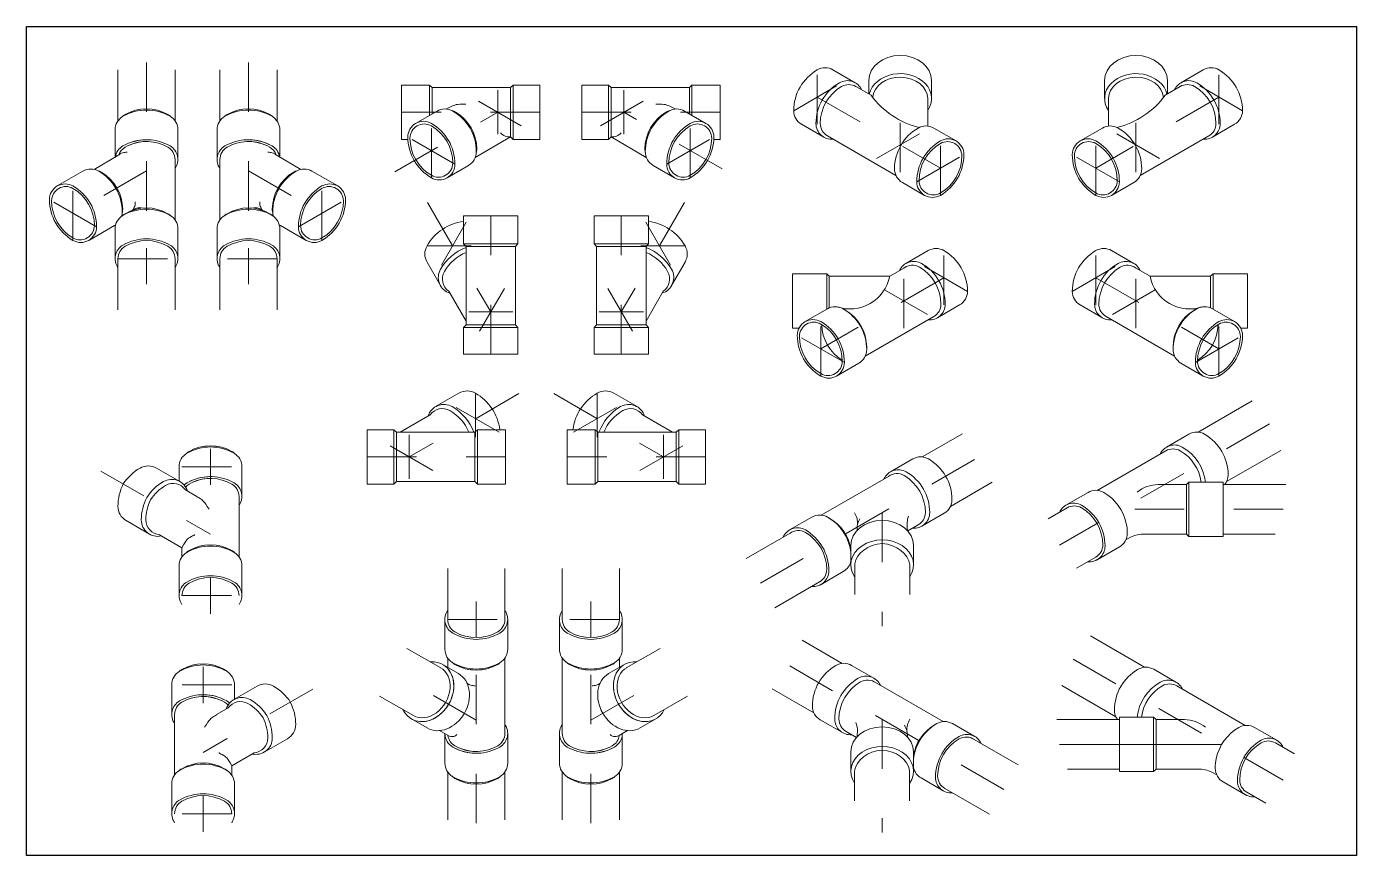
# Model space of a CAD drawing. Header units: millimetres. Extents: x 1263 to 3002, y 1308 to 2683.
# Drawn here: x 1526.094 to 1528.783, y 1342.805 to 1344.481 of the extents above; entities that cross this region are included whole.
import ezdxf

# ---------------------------------------------------------------- set-up
doc = ezdxf.new("R2010")
doc.units = ezdxf.units.MM
doc.linetypes.add('ACAD_ISO04W100', pattern=[30, 24, -3, 0, -3])
doc.layers.add('EJE HID.', color=125, linetype='ACAD_ISO04W100', lineweight=13)
doc.layers.add('sanitaria', color=1, linetype='Continuous', lineweight=0)

msp = doc.modelspace()

# ---------------------------------------------------------------- linework, layer by layer
msp.add_lwpolyline([(1526.0937, 1344.48109), (1528.78286, 1344.48109), (1528.78286, 1342.80507), (1526.0937, 1342.80507)], close=True)
at = {"layer": 'EJE HID.', "linetype": 'ACAD_ISO04W100', "ltscale": 0.004}
for p, q in [((1526.3362, 1344.40876), (1526.3362, 1344.037)), ((1526.54234, 1344.40876), (1526.54234, 1344.037)), ((1527.69259, 1344.28352), (1527.69259, 1344.39352)), ((1528.5049, 1344.28352), (1528.5049, 1344.39352)), ((1527.04647, 1344.35239), (1527.04647, 1344.26326)), ((1527.30158, 1344.35239), (1527.30158, 1344.26326)), ((1527.64496, 1344.31102), (1527.74022, 1344.36602)), ((1528.55253, 1344.31102), (1528.45727, 1344.36602)), ((1527.0941, 1344.28033), (1526.99884, 1344.33533)), ((1527.25395, 1344.28033), (1527.34921, 1344.33533)), ((1527.69259, 1344.33852), (1527.94148, 1344.19482)), ((1528.5049, 1344.33852), (1528.25601, 1344.19482)), ((1526.83812, 1344.18753), (1527.04647, 1344.30783)), ((1527.13174, 1344.30783), (1526.85174, 1344.30783)), ((1527.21631, 1344.30783), (1527.49631, 1344.30783)), ((1527.50003, 1344.19325), (1527.30158, 1344.30783)), ((1527.86034, 1344.18667), (1527.86034, 1344.29667)), ((1528.33715, 1344.18667), (1528.33715, 1344.29667)), ((1526.91223, 1344.17533), (1526.91223, 1344.28533)), ((1527.43582, 1344.17533), (1527.43582, 1344.28533)), ((1527.81271, 1344.21417), (1527.90797, 1344.26917)), ((1528.38478, 1344.21417), (1528.28952, 1344.26917)), ((1526.95987, 1344.20283), (1526.8646, 1344.25783)), ((1527.38818, 1344.20283), (1527.48345, 1344.25783)), ((1527.94148, 1344.13982), (1527.94148, 1344.24982)), ((1528.25601, 1344.13982), (1528.25601, 1344.24982)), ((1527.89385, 1344.16732), (1527.98912, 1344.22232)), ((1528.30364, 1344.16732), (1528.20837, 1344.22232)), ((1526.3362, 1344.18964), (1526.18752, 1344.10379)), ((1526.54234, 1344.18964), (1526.69102, 1344.10379)), ((1526.18752, 1344.04879), (1526.18752, 1344.15879)), ((1526.69102, 1344.04879), (1526.69102, 1344.15879)), ((1526.23515, 1344.07629), (1526.13989, 1344.13129)), ((1526.23515, 1344.07629), (1526.13989, 1344.13129)), ((1526.64339, 1344.07629), (1526.73865, 1344.13129)), ((1526.64339, 1344.07629), (1526.73865, 1344.13129)), ((1526.90443, 1344.12551), (1527.03234, 1343.90395)), ((1527.42424, 1344.12551), (1527.29633, 1343.90395)), ((1526.98255, 1344.08546), (1526.92755, 1343.99019)), ((1527.03234, 1343.81868), (1527.03234, 1344.09868)), ((1527.29633, 1343.81868), (1527.29633, 1344.09868)), ((1527.34612, 1344.08546), (1527.40112, 1343.99019)), ((1526.3362, 1343.96013), (1526.3362, 1344.03334)), ((1526.54234, 1343.96013), (1526.54234, 1344.03334)), ((1526.90346, 1344.03782), (1526.99259, 1344.03782)), ((1527.4252, 1344.03782), (1527.33608, 1344.03782)), ((1527.94875, 1343.91814), (1527.94875, 1344.02814)), ((1528.25601, 1343.91814), (1528.25601, 1344.02814)), ((1526.27847, 1344.01174), (1526.39394, 1344.01174)), ((1526.60008, 1344.01174), (1526.48461, 1344.01174)), ((1527.99638, 1343.94564), (1527.90112, 1344.00064)), ((1528.20837, 1343.94564), (1528.30364, 1344.00064)), ((1527.94875, 1343.97314), (1527.69985, 1343.82944)), ((1527.8676, 1343.87129), (1527.8676, 1343.98129)), ((1528.25601, 1343.97314), (1528.5049, 1343.82944)), ((1528.33715, 1343.87129), (1528.33715, 1343.98129)), ((1527.05984, 1343.95159), (1527.00484, 1343.85632)), ((1527.26883, 1343.95159), (1527.32383, 1343.85632)), ((1527.91524, 1343.89879), (1527.81997, 1343.95379)), ((1528.28952, 1343.89879), (1528.38478, 1343.95379)), ((1526.98778, 1343.90395), (1527.07691, 1343.90395)), ((1527.34089, 1343.90395), (1527.25176, 1343.90395)), ((1527.69985, 1343.77444), (1527.69985, 1343.88444)), ((1528.5049, 1343.77444), (1528.5049, 1343.88444)), ((1527.74749, 1343.80194), (1527.65222, 1343.85694)), ((1528.45727, 1343.80194), (1528.55253, 1343.85694)), ((1527.08913, 1343.73885), (1526.86757, 1343.61094)), ((1527.00144, 1343.73982), (1527.00144, 1343.65069)), ((1527.15993, 1343.73885), (1527.38149, 1343.61094)), ((1527.24762, 1343.73982), (1527.24762, 1343.65069)), ((1527.04907, 1343.66073), (1526.95381, 1343.71573)), ((1527.19998, 1343.66073), (1527.29525, 1343.71573)), ((1528.60699, 1343.67751), (1528.18232, 1343.43232)), ((1526.86757, 1343.6555), (1526.86757, 1343.56637)), ((1527.38149, 1343.6555), (1527.38149, 1343.56637)), ((1526.4656, 1343.55423), (1526.4656, 1343.62743)), ((1526.4656, 1343.55423), (1526.4656, 1343.62743)), ((1526.9152, 1343.58344), (1526.81994, 1343.63844)), ((1527.33385, 1343.58344), (1527.42912, 1343.63844)), ((1526.40786, 1343.59083), (1526.52333, 1343.59083)), ((1526.7823, 1343.61094), (1527.0623, 1343.61094)), ((1527.46676, 1343.61094), (1527.18676, 1343.61094)), ((1527.57767, 1343.35569), (1528.01623, 1343.60889)), ((1526.24404, 1343.58232), (1526.4656, 1343.4544)), ((1527.8239, 1343.49784), (1527.8239, 1343.2686)), ((1528.63469, 1343.50492), (1528.30805, 1343.50492)), ((1526.4656, 1343.29383), (1526.4656, 1343.36703)), ((1526.4656, 1343.29383), (1526.4656, 1343.36703)), ((1526.40786, 1343.33043), (1526.52333, 1343.33043)), ((1527.00306, 1343.31875), (1527.00306, 1343.24554)), ((1527.23478, 1343.31875), (1527.23478, 1343.24554)), ((1526.94533, 1343.28215), (1527.0608, 1343.28215)), ((1527.29251, 1343.28215), (1527.17704, 1343.28215)), ((1527.00306, 1342.87012), (1527.00306, 1343.24188)), ((1527.23478, 1342.87012), (1527.23478, 1343.24188)), ((1526.45068, 1343.11325), (1526.45068, 1343.18646)), ((1526.45068, 1343.11325), (1526.45068, 1343.18646)), ((1528.07012, 1342.93817), (1527.63157, 1343.19137)), ((1528.21001, 1343.20222), (1528.63469, 1342.95703)), ((1527.00306, 1343.07863), (1526.86314, 1343.15941)), ((1527.23478, 1343.07863), (1527.3747, 1343.15941)), ((1526.50841, 1343.14985), (1526.39294, 1343.14985)), ((1526.67224, 1343.14135), (1526.45068, 1343.01343)), ((1527.8239, 1343.08033), (1527.8239, 1342.85108)), ((1526.45068, 1342.85285), (1526.45068, 1342.92606)), ((1526.45068, 1342.85285), (1526.45068, 1342.92606)), ((1526.50841, 1342.88945), (1526.39294, 1342.88945))]:
    msp.add_line(p, q, dxfattribs=at)
at = {"layer": 'sanitaria'}
for p, q in [((1526.27847, 1344.39376), (1526.27847, 1344.29039)), ((1526.39394, 1344.39376), (1526.39394, 1344.29039)), ((1526.48461, 1344.39376), (1526.48461, 1344.29039)), ((1526.60008, 1344.39376), (1526.60008, 1344.29039)), ((1527.72434, 1344.39352), (1527.76938, 1344.36752)), ((1527.79685, 1344.37226), (1527.79685, 1344.34499)), ((1527.92382, 1344.37226), (1527.92382, 1344.33561)), ((1528.27367, 1344.37226), (1528.27367, 1344.33561)), ((1528.40064, 1344.37226), (1528.40064, 1344.34499)), ((1528.47315, 1344.39352), (1528.42811, 1344.36752)), ((1526.85174, 1344.25283), (1526.85174, 1344.36283)), ((1526.90878, 1344.36283), (1526.85174, 1344.36283)), ((1526.90878, 1344.30166), (1526.90878, 1344.36283)), ((1526.91383, 1344.35783), (1526.90878, 1344.36283)), ((1527.07247, 1344.35783), (1526.91383, 1344.35783)), ((1526.91383, 1344.30458), (1526.91383, 1344.35783)), ((1527.07247, 1344.35783), (1527.07752, 1344.36283)), ((1527.07247, 1344.25783), (1527.07247, 1344.35783)), ((1527.07752, 1344.36283), (1527.13174, 1344.36283)), ((1527.07752, 1344.25283), (1527.07752, 1344.36283)), ((1527.13174, 1344.25283), (1527.13174, 1344.36283)), ((1527.21631, 1344.25283), (1527.21631, 1344.36283)), ((1527.27053, 1344.36283), (1527.21631, 1344.36283)), ((1527.27053, 1344.25283), (1527.27053, 1344.36283)), ((1527.27558, 1344.35783), (1527.27053, 1344.36283)), ((1527.27558, 1344.35783), (1527.43422, 1344.35783)), ((1527.27558, 1344.25783), (1527.27558, 1344.35783)), ((1527.43422, 1344.35783), (1527.43927, 1344.36283)), ((1527.43422, 1344.30458), (1527.43422, 1344.35783)), ((1527.43927, 1344.36283), (1527.49631, 1344.36283)), ((1527.43927, 1344.30166), (1527.43927, 1344.36283)), ((1527.49631, 1344.25283), (1527.49631, 1344.36283)), ((1527.77082, 1344.36002), (1527.80132, 1344.34241)), ((1528.42667, 1344.36002), (1528.39617, 1344.34241)), ((1527.91589, 1344.27988), (1527.91589, 1344.33561)), ((1528.2816, 1344.27988), (1528.2816, 1344.33561)), ((1526.92378, 1344.31033), (1526.88048, 1344.28533)), ((1527.42427, 1344.31033), (1527.46757, 1344.28533)), ((1526.2727, 1344.21704), (1526.2727, 1344.27214)), ((1526.39971, 1344.21214), (1526.39971, 1344.27214)), ((1526.47883, 1344.21214), (1526.47883, 1344.27214)), ((1526.60585, 1344.21704), (1526.60585, 1344.27214)), ((1527.66083, 1344.28352), (1527.70587, 1344.25752)), ((1527.97324, 1344.24982), (1527.92821, 1344.27582)), ((1528.22425, 1344.24982), (1528.26928, 1344.27582)), ((1528.53666, 1344.28352), (1528.49162, 1344.25752)), ((1526.86473, 1344.25283), (1526.85174, 1344.25283)), ((1527.07247, 1344.25783), (1527.00113, 1344.21664)), ((1527.07247, 1344.25783), (1527.07752, 1344.25283)), ((1527.07752, 1344.25283), (1527.13174, 1344.25283)), ((1527.27053, 1344.25283), (1527.21631, 1344.25283)), ((1527.27558, 1344.25783), (1527.27053, 1344.25283)), ((1527.27558, 1344.25783), (1527.34692, 1344.21664)), ((1527.48332, 1344.25283), (1527.49631, 1344.25283)), ((1527.71308, 1344.26002), (1527.85177, 1344.17995)), ((1528.4844, 1344.26002), (1528.34572, 1344.17995)), ((1526.27847, 1344.22037), (1526.23001, 1344.19239)), ((1526.39394, 1344.21214), (1526.39394, 1344.08999)), ((1526.48461, 1344.21214), (1526.48461, 1344.08999)), ((1526.60008, 1344.22037), (1526.64853, 1344.19239)), ((1526.15577, 1344.15879), (1526.20773, 1344.18879)), ((1526.72278, 1344.15879), (1526.67082, 1344.18879)), ((1526.94399, 1344.17533), (1526.98729, 1344.20033)), ((1527.40406, 1344.17533), (1527.36076, 1344.20033)), ((1527.90973, 1344.13982), (1527.8647, 1344.16582)), ((1528.28776, 1344.13982), (1528.33279, 1344.16582)), ((1526.21927, 1344.04879), (1526.27124, 1344.07879)), ((1526.65927, 1344.04879), (1526.60731, 1344.07879)), ((1526.97734, 1344.04165), (1526.97734, 1344.09868)), ((1527.08734, 1344.09868), (1526.97734, 1344.09868)), ((1527.08734, 1344.04165), (1527.08734, 1344.09868)), ((1527.24133, 1344.04165), (1527.24133, 1344.09868)), ((1527.24133, 1344.09868), (1527.35133, 1344.09868)), ((1527.35133, 1344.04165), (1527.35133, 1344.09868)), ((1526.2727, 1344.01174), (1526.2727, 1344.07174)), ((1526.39971, 1344.01174), (1526.39971, 1344.07174)), ((1526.47883, 1344.01174), (1526.47883, 1344.07174)), ((1526.60585, 1344.01174), (1526.60585, 1344.07174)), ((1527.08734, 1344.04165), (1526.97734, 1344.04165)), ((1526.98234, 1344.03659), (1526.97734, 1344.04165)), ((1527.08234, 1344.03659), (1526.98234, 1344.03659)), ((1526.98234, 1343.87796), (1526.98234, 1344.03659)), ((1527.08234, 1344.03659), (1527.08734, 1344.04165)), ((1527.08234, 1343.87796), (1527.08234, 1344.03659)), ((1527.24633, 1344.03659), (1527.24133, 1344.04165)), ((1527.24133, 1344.04165), (1527.35133, 1344.04165)), ((1527.24633, 1343.87796), (1527.24633, 1344.03659)), ((1527.24633, 1344.03659), (1527.34633, 1344.03659)), ((1527.34633, 1344.03659), (1527.35133, 1344.04165)), ((1527.34633, 1343.87796), (1527.34633, 1344.03659)), ((1527.87196, 1344.00214), (1527.917, 1344.02814)), ((1528.33279, 1344.00214), (1528.28776, 1344.02814)), ((1526.27847, 1344.01174), (1526.27847, 1343.90836)), ((1526.39394, 1344.01174), (1526.39394, 1343.90836)), ((1526.48461, 1344.01174), (1526.48461, 1343.90836)), ((1526.60008, 1344.01174), (1526.60008, 1343.90836)), ((1526.93076, 1343.9572), (1526.90346, 1344.00448)), ((1527.3979, 1343.9572), (1527.4252, 1344.00448)), ((1527.87352, 1343.99615), (1527.83913, 1343.97629)), ((1528.33124, 1343.99615), (1528.36563, 1343.97629)), ((1527.64244, 1343.87129), (1527.64244, 1343.98129)), ((1527.71172, 1343.98129), (1527.64244, 1343.98129)), ((1527.71172, 1343.90963), (1527.71172, 1343.98129)), ((1527.71677, 1343.97629), (1527.71172, 1343.98129)), ((1527.83913, 1343.97629), (1527.71677, 1343.97629)), ((1527.71677, 1343.91225), (1527.71677, 1343.97629)), ((1528.36563, 1343.97629), (1528.48798, 1343.97629)), ((1528.48798, 1343.97629), (1528.49304, 1343.98129)), ((1528.48798, 1343.91225), (1528.48798, 1343.97629)), ((1528.49304, 1343.98129), (1528.56232, 1343.98129)), ((1528.49304, 1343.90963), (1528.49304, 1343.98129)), ((1528.56232, 1343.87129), (1528.56232, 1343.98129)), ((1526.94748, 1343.94603), (1526.98234, 1343.88564)), ((1527.38119, 1343.94603), (1527.34633, 1343.88564)), ((1527.08234, 1343.87796), (1527.08234, 1343.91439)), ((1527.24633, 1343.87796), (1527.24633, 1343.91439)), ((1527.9805, 1343.91814), (1527.93547, 1343.89214)), ((1528.22425, 1343.91814), (1528.26928, 1343.89214)), ((1526.98234, 1343.87796), (1526.98234, 1343.89732)), ((1527.34633, 1343.87796), (1527.34633, 1343.89732)), ((1527.6681, 1343.88444), (1527.71313, 1343.91044)), ((1527.92825, 1343.89464), (1527.78957, 1343.81457)), ((1528.2765, 1343.89464), (1528.41519, 1343.81457)), ((1528.53666, 1343.88444), (1528.49162, 1343.91044)), ((1526.98234, 1343.87796), (1526.97734, 1343.8729)), ((1527.08734, 1343.8729), (1526.97734, 1343.8729)), ((1526.97734, 1343.8729), (1526.97734, 1343.81868)), ((1527.08234, 1343.87796), (1526.98234, 1343.87796)), ((1527.08234, 1343.87796), (1527.08734, 1343.8729)), ((1527.08734, 1343.8729), (1527.08734, 1343.81868)), ((1527.24633, 1343.87796), (1527.24133, 1343.8729)), ((1527.24133, 1343.8729), (1527.35133, 1343.8729)), ((1527.24133, 1343.8729), (1527.24133, 1343.81868)), ((1527.24633, 1343.87796), (1527.34633, 1343.87796)), ((1527.34633, 1343.87796), (1527.35133, 1343.8729)), ((1527.35133, 1343.8729), (1527.35133, 1343.81868)), ((1527.65565, 1343.87129), (1527.64244, 1343.87129)), ((1528.5491, 1343.87129), (1528.56232, 1343.87129)), ((1527.08734, 1343.81868), (1526.97734, 1343.81868)), ((1527.24133, 1343.81868), (1527.35133, 1343.81868)), ((1527.73161, 1343.77444), (1527.77664, 1343.80044)), ((1528.47315, 1343.77444), (1528.42811, 1343.80044)), ((1526.92082, 1343.71252), (1526.9681, 1343.73982)), ((1527.32824, 1343.71252), (1527.28096, 1343.73982)), ((1528.57216, 1343.72407), (1528.46275, 1343.6609)), ((1526.90964, 1343.6958), (1526.84926, 1343.66094)), ((1527.33941, 1343.6958), (1527.3998, 1343.66094)), ((1526.83652, 1343.66594), (1526.7823, 1343.66594)), ((1526.7823, 1343.55594), (1526.7823, 1343.66594)), ((1526.84158, 1343.66094), (1526.83652, 1343.66594)), ((1526.83652, 1343.55594), (1526.83652, 1343.66594)), ((1526.84158, 1343.66094), (1526.86093, 1343.66094)), ((1526.84158, 1343.56094), (1526.84158, 1343.66094)), ((1526.84158, 1343.66094), (1527.00021, 1343.66094)), ((1527.00021, 1343.66094), (1527.00526, 1343.66594)), ((1527.00021, 1343.56094), (1527.00021, 1343.66094)), ((1527.00526, 1343.66594), (1527.0623, 1343.66594)), ((1527.00526, 1343.55594), (1527.00526, 1343.66594)), ((1527.0623, 1343.55594), (1527.0623, 1343.66594)), ((1527.24379, 1343.66594), (1527.18676, 1343.66594)), ((1527.18676, 1343.55594), (1527.18676, 1343.66594)), ((1527.24379, 1343.55594), (1527.24379, 1343.66594)), ((1527.24885, 1343.66094), (1527.24379, 1343.66594)), ((1527.24885, 1343.56094), (1527.24885, 1343.66094)), ((1527.40748, 1343.66094), (1527.24885, 1343.66094)), ((1527.40748, 1343.66094), (1527.38812, 1343.66094)), ((1527.40748, 1343.66094), (1527.41254, 1343.66594)), ((1527.40748, 1343.56094), (1527.40748, 1343.66094)), ((1527.41254, 1343.55594), (1527.41254, 1343.66594)), ((1527.41254, 1343.66594), (1527.46676, 1343.66594)), ((1527.46676, 1343.55594), (1527.46676, 1343.66594)), ((1527.98601, 1343.65788), (1527.90467, 1343.61092)), ((1528.44405, 1343.65677), (1528.39901, 1343.63077)), ((1528.39757, 1343.62327), (1528.25888, 1343.5432)), ((1528.62989, 1343.62407), (1528.52048, 1343.5609)), ((1526.40209, 1343.56185), (1526.40209, 1343.59083)), ((1526.40209, 1343.58343), (1526.40209, 1343.59083)), ((1526.5291, 1343.53083), (1526.5291, 1343.59083)), ((1527.84061, 1343.58082), (1527.88564, 1343.60682)), ((1526.40369, 1343.56098), (1526.35641, 1343.58828)), ((1527.83636, 1343.57148), (1527.70081, 1343.49322)), ((1526.41487, 1343.54427), (1526.43687, 1343.53157)), ((1526.83652, 1343.55594), (1526.7823, 1343.55594)), ((1526.84158, 1343.56094), (1526.83652, 1343.55594)), ((1526.84158, 1343.56094), (1526.87801, 1343.56094)), ((1526.84158, 1343.56094), (1527.00021, 1343.56094)), ((1527.00021, 1343.56094), (1527.00526, 1343.55594)), ((1527.00526, 1343.55594), (1527.0623, 1343.55594)), ((1527.24379, 1343.55594), (1527.18676, 1343.55594)), ((1527.24885, 1343.56094), (1527.24379, 1343.55594)), ((1527.40748, 1343.56094), (1527.24885, 1343.56094)), ((1527.40748, 1343.56094), (1527.37105, 1343.56094)), ((1527.40748, 1343.56094), (1527.41254, 1343.55594)), ((1527.41254, 1343.55594), (1527.46676, 1343.55594)), ((1528.04655, 1343.55972), (1527.96207, 1343.51095)), ((1528.22463, 1343.53009), (1528.24019, 1343.53907)), ((1528.38202, 1343.55492), (1528.43911, 1343.55492)), ((1528.43911, 1343.55492), (1528.44417, 1343.55992)), ((1528.43911, 1343.45492), (1528.43911, 1343.55492)), ((1528.44417, 1343.55992), (1528.51345, 1343.55992)), ((1528.44417, 1343.44992), (1528.44417, 1343.55992)), ((1528.51345, 1343.44992), (1528.51345, 1343.55992)), ((1528.51345, 1343.55492), (1528.63984, 1343.55492)), ((1526.52333, 1343.53083), (1526.52333, 1343.40869)), ((1528.19789, 1343.50798), (1528.15942, 1343.48577)), ((1528.19515, 1343.51307), (1528.22463, 1343.53009)), ((1526.34234, 1343.45472), (1526.29506, 1343.48202)), ((1527.63674, 1343.46312), (1527.68178, 1343.48912)), ((1527.94915, 1343.49682), (1527.90411, 1343.47082)), ((1527.64263, 1343.45963), (1527.54878, 1343.40545)), ((1527.8969, 1343.47332), (1527.87574, 1343.46111)), ((1527.8969, 1343.47332), (1527.88658, 1343.46737)), ((1528.43911, 1343.45492), (1528.35377, 1343.45492)), ((1528.43911, 1343.45492), (1528.44417, 1343.44992)), ((1528.51345, 1343.45492), (1528.61852, 1343.45492)), ((1526.36241, 1343.45341), (1526.40786, 1343.42716)), ((1526.40786, 1343.42716), (1526.40786, 1343.40869)), ((1527.76041, 1343.39262), (1527.76041, 1343.43202)), ((1527.88738, 1343.43202), (1527.88738, 1343.39262)), ((1528.25866, 1343.40307), (1528.30369, 1343.42907)), ((1528.32617, 1343.44871), (1528.31662, 1343.4432)), ((1528.44417, 1343.44992), (1528.51345, 1343.44992)), ((1528.50023, 1343.44992), (1528.51345, 1343.44992)), ((1528.25562, 1343.40798), (1528.21716, 1343.38577)), ((1526.40209, 1343.33043), (1526.40209, 1343.39043)), ((1526.5291, 1343.33043), (1526.5291, 1343.39043)), ((1526.94533, 1343.28215), (1526.94533, 1343.38552)), ((1527.0608, 1343.28215), (1527.0608, 1343.38552)), ((1527.17704, 1343.28215), (1527.17704, 1343.38552)), ((1527.29251, 1343.28215), (1527.29251, 1343.38552)), ((1527.70025, 1343.35312), (1527.74529, 1343.37912)), ((1527.76849, 1343.39462), (1527.76849, 1343.33277)), ((1527.87957, 1343.39262), (1527.87957, 1343.33277)), ((1527.69737, 1343.35812), (1527.60666, 1343.30575)), ((1526.93955, 1343.28215), (1526.93955, 1343.22215)), ((1527.06657, 1343.28215), (1527.06657, 1343.22215)), ((1527.17127, 1343.28215), (1527.17127, 1343.22215)), ((1527.29829, 1343.28215), (1527.29829, 1343.22215)), ((1527.66178, 1343.24037), (1527.74312, 1343.19341)), ((1528.24485, 1343.24877), (1528.35426, 1343.1856)), ((1526.93136, 1343.18414), (1526.86293, 1343.22365)), ((1527.30647, 1343.18414), (1527.37491, 1343.22365)), ((1526.96711, 1343.17269), (1526.9377, 1343.18967)), ((1526.94533, 1343.18527), (1526.94533, 1343.20389)), ((1527.0608, 1343.05175), (1527.0608, 1343.20389)), ((1527.17704, 1343.05175), (1527.17704, 1343.20389)), ((1527.27072, 1343.17269), (1527.30014, 1343.18967)), ((1527.29251, 1343.18527), (1527.29251, 1343.20389)), ((1527.80719, 1343.16331), (1527.76216, 1343.18931)), ((1528.37296, 1343.18147), (1528.41799, 1343.15547)), ((1526.38717, 1343.08985), (1526.38717, 1343.14985)), ((1526.51258, 1343.12001), (1526.55986, 1343.14731)), ((1526.51419, 1343.14246), (1526.51419, 1343.14985)), ((1526.51419, 1343.12088), (1526.51419, 1343.14985)), ((1527.60125, 1343.14221), (1527.68572, 1343.09344)), ((1527.81143, 1343.15397), (1527.94698, 1343.07571)), ((1528.18712, 1343.14877), (1528.29653, 1343.0856)), ((1528.41944, 1343.14797), (1528.55812, 1343.0679)), ((1526.87586, 1343.08793), (1526.80752, 1343.12738)), ((1527.36198, 1343.08793), (1527.43032, 1343.12738)), ((1526.39294, 1343.08985), (1526.39294, 1342.96771)), ((1526.50141, 1343.10329), (1526.47941, 1343.09059)), ((1526.90363, 1343.06273), (1526.87189, 1343.08105)), ((1527.33421, 1343.06273), (1527.36595, 1343.08105)), ((1527.69865, 1343.07931), (1527.74368, 1343.05331)), ((1528.30356, 1343.07962), (1528.17716, 1343.07962)), ((1528.30356, 1342.97462), (1528.30356, 1343.08462)), ((1528.37284, 1343.08462), (1528.30356, 1343.08462)), ((1528.37284, 1342.97462), (1528.37284, 1343.08462)), ((1528.3779, 1343.07962), (1528.37284, 1343.08462)), ((1528.43499, 1343.07962), (1528.3779, 1343.07962)), ((1528.3779, 1342.97962), (1528.3779, 1343.07962)), ((1526.94594, 1343.04754), (1526.92884, 1343.05741)), ((1526.93955, 1343.05122), (1526.93955, 1342.99175)), ((1527.06657, 1343.05175), (1527.06657, 1342.99175)), ((1527.17127, 1343.05175), (1527.17127, 1342.99175)), ((1527.2919, 1343.04754), (1527.309, 1343.05741)), ((1527.29829, 1343.05122), (1527.29829, 1342.99175)), ((1527.7509, 1343.05581), (1527.76121, 1343.04986)), ((1527.7509, 1343.05581), (1527.77205, 1343.0436)), ((1528.01105, 1343.04561), (1527.96602, 1343.07161)), ((1528.59238, 1343.05479), (1528.57682, 1343.06377)), ((1528.62186, 1343.03777), (1528.59238, 1343.05479)), ((1526.57393, 1343.01375), (1526.62121, 1343.04105)), ((1528.00517, 1343.04212), (1528.09901, 1342.98793)), ((1528.18232, 1343.02962), (1528.50895, 1343.02962)), ((1528.61912, 1343.03269), (1528.65759, 1343.01048)), ((1526.55387, 1343.01243), (1526.50841, 1342.98619)), ((1526.93955, 1342.99914), (1526.93955, 1342.99175)), ((1527.29829, 1342.99914), (1527.29829, 1342.99175)), ((1527.76041, 1343.01451), (1527.76041, 1342.97511)), ((1527.88738, 1342.97511), (1527.88738, 1343.01451)), ((1526.50841, 1342.98619), (1526.50841, 1342.96771)), ((1526.94533, 1342.87719), (1526.94533, 1342.97349)), ((1527.0608, 1342.87719), (1527.0608, 1342.97349)), ((1527.17704, 1342.87719), (1527.17704, 1342.97349)), ((1527.29251, 1342.87719), (1527.29251, 1342.97349)), ((1527.76823, 1342.97511), (1527.76823, 1342.91526)), ((1527.87931, 1342.97711), (1527.87931, 1342.91526)), ((1528.30356, 1342.97962), (1528.19848, 1342.97962)), ((1528.37284, 1342.97462), (1528.30356, 1342.97462)), ((1528.31677, 1342.97462), (1528.30356, 1342.97462)), ((1528.3779, 1342.97962), (1528.37284, 1342.97462)), ((1528.3779, 1342.97962), (1528.46324, 1342.97962)), ((1528.49084, 1342.97342), (1528.50039, 1342.9679)), ((1526.38717, 1342.88945), (1526.38717, 1342.94945)), ((1526.51419, 1342.88945), (1526.51419, 1342.94945)), ((1527.94754, 1342.93561), (1527.90251, 1342.96161)), ((1528.55835, 1342.92777), (1528.51331, 1342.95377)), ((1527.95043, 1342.94061), (1528.04114, 1342.88824)), ((1528.56139, 1342.93269), (1528.59985, 1342.91048))]:
    msp.add_line(p, q, dxfattribs=at)
for points in [[(1527.72434, 1344.39352, 0.2679492), (1527.69259, 1344.39352, 0.2679492), (1527.64496, 1344.31102, 0.2679492), (1527.66083, 1344.28352, 0.2679492)], [(1528.47315, 1344.39352, -0.2679492), (1528.5049, 1344.39352, -0.2679492), (1528.55253, 1344.31102, -0.2679492), (1528.53666, 1344.28352, -0.2679492)], [(1527.7823, 1344.35339, 0.4405148), (1527.73762, 1344.36752, 0.2679492), (1527.68999, 1344.28502, 0.4405148), (1527.72457, 1344.25339, 0.4405148)], [(1528.41519, 1344.35339, -0.4405148), (1528.45987, 1344.36752, -0.2679492), (1528.5075, 1344.28502, -0.4405148), (1528.47292, 1344.25339, -0.4405148)], [(1527.77082, 1344.36002, 0.2679492), (1527.74195, 1344.36002, 0.2679492), (1527.69865, 1344.28502, 0.2679492), (1527.71308, 1344.26002, 0.2679492)], [(1528.42667, 1344.36002, -0.2679492), (1528.45554, 1344.36002, -0.2679492), (1528.49884, 1344.28502, -0.2679492), (1528.4844, 1344.26002, -0.2679492)], [(1527.92821, 1344.27582, 0.2679492), (1527.89645, 1344.27582, 0.2679492), (1527.84882, 1344.19332, 0.2679492), (1527.8647, 1344.16582, 0.2679492)], [(1528.26928, 1344.27582, -0.2679492), (1528.30104, 1344.27582, -0.2679492), (1528.34867, 1344.19332, -0.2679492), (1528.33279, 1344.16582, -0.2679492)], [(1527.9805, 1343.91814, 0.2679492), (1527.99638, 1343.94564, 0.2679492), (1527.94875, 1344.02814, 0.2679492), (1527.917, 1344.02814, 0.2679492)], [(1528.22425, 1343.91814, -0.2679492), (1528.20837, 1343.94564, -0.2679492), (1528.25601, 1344.02814, -0.2679492), (1528.28776, 1344.02814, -0.2679492)], [(1527.91677, 1343.88802, 0.4405148), (1527.95135, 1343.91964, 0.2679492), (1527.90372, 1344.00214, 0.443679), (1527.8589, 1343.98771, 0.443679)], [(1527.92825, 1343.89464, 0.2679492), (1527.94269, 1343.91964, 0.2679492), (1527.89939, 1343.99464, 0.2993449), (1527.86772, 1343.9928, 0.2993449)], [(1528.28798, 1343.88802, -0.4405148), (1528.25341, 1343.91964, -0.2679492), (1528.30104, 1344.00214, -0.443679), (1528.34586, 1343.98771, -0.443679)], [(1528.2765, 1343.89464, -0.2679492), (1528.26207, 1343.91964, -0.2679492), (1528.30537, 1343.99464, -0.2993449), (1528.33704, 1343.9928, -0.2993449)], [(1527.77664, 1343.80044, 0.2679492), (1527.79252, 1343.82794, 0.2679492), (1527.74489, 1343.91044, 0.2679492), (1527.71313, 1343.91044, 0.2679492)], [(1528.42811, 1343.80044, -0.2679492), (1528.41224, 1343.82794, -0.2679492), (1528.45987, 1343.91044, -0.2679492), (1528.49162, 1343.91044, -0.2679492)], [(1527.6681, 1343.88444, 0.2679492), (1527.65222, 1343.85694, 0.2679492), (1527.69985, 1343.77444, 0.2679492), (1527.73161, 1343.77444, 0.2679492)], [(1527.79247, 1343.83117, 0.0153813), (1527.79252, 1343.83294, 0.2679492), (1527.74922, 1343.90794, 0.0153813), (1527.74765, 1343.90878)], [(1528.41229, 1343.83117, -0.0153813), (1528.41224, 1343.83294, -0.2679492), (1528.45554, 1343.90794, -0.0153813), (1528.4571, 1343.90878)], [(1528.53666, 1343.88444, -0.2679492), (1528.55253, 1343.85694, -0.2679492), (1528.5049, 1343.77444, -0.2679492), (1528.47315, 1343.77444, -0.2679492)], [(1527.70161, 1343.8784, 0.2553532), (1527.74313, 1343.80649, 0.2553532)], [(1528.50314, 1343.8784, -0.2553532), (1528.46162, 1343.80649, -0.2553532)], [(1528.44405, 1343.65677, -0.2679492), (1528.4758, 1343.65677, -0.2679492), (1528.52343, 1343.57427, -0.1652967), (1528.51686, 1343.55492, -0.1652967)], [(1528.38609, 1343.61664, -0.4405148), (1528.43077, 1343.63077, -0.235356), (1528.47769, 1343.55992, -0.235356)], [(1528.39757, 1343.62327, -0.2679492), (1528.42644, 1343.62327, -0.2321047), (1528.46895, 1343.55992, -0.2321047)], [(1527.94915, 1343.49682, 0.2679492), (1527.96502, 1343.52432, 0.2679492), (1527.91739, 1343.60682, 0.2679492), (1527.88564, 1343.60682, 0.2679492)], [(1527.88542, 1343.4667, 0.4405148), (1527.91999, 1343.49832, 0.2679492), (1527.87236, 1343.58082, 0.443679), (1527.82754, 1343.56639)], [(1527.8969, 1343.47332, 0.2679492), (1527.91133, 1343.49832, 0.2679492), (1527.86803, 1343.57332, 0.2993449), (1527.83636, 1343.57148, 0.2993449)], [(1528.24019, 1343.53907, -0.2679492), (1528.27194, 1343.53907, -0.2122507), (1528.31747, 1343.47648, -0.2122507)], [(1528.18223, 1343.49894, -0.4405148), (1528.22691, 1343.51307, -0.2679492), (1528.27454, 1343.43057, -0.4405148), (1528.23996, 1343.39894, -0.4405148)], [(1528.25562, 1343.40798, 0.2679492), (1528.27005, 1343.43298, 0.2679492), (1528.22675, 1343.50798, 0.2679492), (1528.19789, 1343.50798, 0.2679492)], [(1527.76041, 1343.41855, 0.2345991), (1527.71353, 1343.48912, 0.2679492), (1527.68178, 1343.48912)], [(1527.76041, 1343.42299, 0.2329821), (1527.71786, 1343.48662, 0.0153813), (1527.7163, 1343.48746)], [(1527.68155, 1343.349, 0.4405148), (1527.71613, 1343.38062, 0.2679492), (1527.6685, 1343.46312, 0.443679), (1527.62368, 1343.44869, 0.443679)], [(1527.69737, 1343.35812, 0.2679492), (1527.7118, 1343.38312, 0.2679492), (1527.6685, 1343.45812, 0.2993449), (1527.63683, 1343.45628, 0.2993449)], [(1528.31747, 1343.47648, -0.0527012), (1528.31957, 1343.45657, -0.2679492), (1528.30369, 1343.42907)], [(1527.74529, 1343.37912, 0.2104235), (1527.76041, 1343.39977, 0.0986816)], [(1527.69865, 1343.07931, -0.2679492), (1527.68277, 1343.10681, -0.2679492), (1527.7304, 1343.18931, -0.2679492), (1527.76216, 1343.18931, -0.2679492)], [(1528.37296, 1343.18147, 0.2679492), (1528.34121, 1343.18147, 0.2679492), (1528.29357, 1343.09897, 0.1652967), (1528.30015, 1343.07962, 0.1652967)], [(1527.76238, 1343.04918, -0.4405148), (1527.7278, 1343.08081, -0.2679492), (1527.77543, 1343.16331, -0.443679), (1527.82025, 1343.14888)], [(1527.7509, 1343.05581, -0.2679492), (1527.73646, 1343.08081, -0.2679492), (1527.77976, 1343.15581, -0.2993449), (1527.81143, 1343.15397, -0.2993449)], [(1528.43092, 1343.14135, 0.4405148), (1528.38624, 1343.15547, 0.235356), (1528.33932, 1343.08462, 0.235356)], [(1528.41944, 1343.14797, 0.2679492), (1528.39057, 1343.14797, 0.2321047), (1528.34806, 1343.08462, 0.2321047)], [(1527.88738, 1343.00103, -0.2345991), (1527.93426, 1343.07161, -0.2679492), (1527.96602, 1343.07161)], [(1527.88738, 1343.00548, -0.2329821), (1527.92993, 1343.06911, -0.0153813), (1527.9315, 1343.06995)], [(1528.57682, 1343.06377, 0.2679492), (1528.54507, 1343.06377, 0.2122507), (1528.49954, 1343.00119, 0.2122507)], [(1527.96624, 1342.93148, -0.4405148), (1527.93167, 1342.96311, -0.2679492), (1527.9793, 1343.04561, -0.443679), (1528.02412, 1343.03118, -0.443679)], [(1527.95043, 1342.94061, -0.2679492), (1527.936, 1342.96561, -0.2679492), (1527.9793, 1343.04061, -0.2993449), (1528.01097, 1343.03877, -0.2993449)], [(1528.63478, 1343.02365, 0.4405148), (1528.5901, 1343.03777, 0.2679492), (1528.54247, 1342.95527, 0.4405148), (1528.57705, 1342.92365, 0.4405148)], [(1528.56139, 1342.93269, -0.2679492), (1528.54695, 1342.95769, -0.2679492), (1528.59025, 1343.03269, -0.2679492), (1528.61912, 1343.03269, -0.2679492)], [(1528.49954, 1343.00119, 0.0527012), (1528.49744, 1342.98127, 0.2679492), (1528.51331, 1342.95377)], [(1527.90251, 1342.96161, -0.2104235), (1527.88738, 1342.98226, -0.0986816)]]:
    msp.add_lwpolyline(points, format="xyb", dxfattribs=at)
for points in [[(1527.94148, 1344.24982, 0.2679492), (1527.89385, 1344.16732, 0.5773503), (1527.94148, 1344.13982, 0.2679492), (1527.98912, 1344.22232, 0.5773503)], [(1527.89834, 1344.16973, -0.2679492), (1527.94164, 1344.24473, -0.5773503), (1527.98494, 1344.21973, -0.2679492), (1527.94164, 1344.14473, -0.5773503)], [(1528.25601, 1344.24982, -0.2679492), (1528.30364, 1344.16732, -0.5773503), (1528.25601, 1344.13982, -0.2679492), (1528.20837, 1344.22232, -0.5773503)], [(1528.29915, 1344.16973, 0.2679492), (1528.25585, 1344.24473, 0.5773503), (1528.21255, 1344.21973, 0.2679492), (1528.25585, 1344.14473, 0.5773503)], [(1527.65222, 1343.85694, 0.2679492), (1527.69985, 1343.77444, 0.5773503), (1527.74749, 1343.80194, 0.2679492), (1527.69985, 1343.88444, 0.5773503)], [(1528.55253, 1343.85694, -0.2679492), (1528.5049, 1343.77444, -0.5773503), (1528.45727, 1343.80194, -0.2679492), (1528.5049, 1343.88444, -0.5773503)], [(1527.74316, 1343.80444, 0.2679492), (1527.69985, 1343.87944, 0.5773503), (1527.65655, 1343.85444, 0.2679492), (1527.69985, 1343.77944, 0.5773503)], [(1528.4616, 1343.80444, -0.2679492), (1528.5049, 1343.87944, -0.5773503), (1528.5482, 1343.85444, -0.2679492), (1528.5049, 1343.77944, -0.5773503)]]:
    msp.add_lwpolyline(points, format="xyb", close=True, dxfattribs=at)
for centre, radius, start, end in [((1527.939, 1344.4427), 0.17034, 216.06954, 256.41201), ((1528.25849, 1344.4427), 0.17034, 283.58799, 323.93046), ((1526.3362, 1344.22814), 0.0866, 60, 120), ((1526.54234, 1344.22814), 0.0866, 60, 120), ((1526.93966, 1344.28283), 0.03175, 60, 120), ((1527.40839, 1344.28283), 0.03175, 60, 120), ((1526.30445, 1344.27214), 0.03175, 120, 180), ((1526.30734, 1344.27814), 0.02887, 120, 134.4354), ((1526.3362, 1344.21714), 0.09526, 60, 120), ((1526.36507, 1344.27814), 0.02887, 45.5646, 60), ((1526.36796, 1344.27214), 0.03175, 0, 60), ((1526.51059, 1344.27214), 0.03175, 120, 180), ((1526.51347, 1344.27814), 0.02887, 120, 134.4354), ((1526.54234, 1344.21714), 0.09526, 60, 120), ((1526.57121, 1344.27814), 0.02887, 45.5646, 60), ((1526.57409, 1344.27214), 0.03175, 360, 60), ((1526.89636, 1344.25783), 0.03175, 60, 180), ((1526.9463, 1344.28333), 0.02887, 60, 74.4354), ((1526.9079, 1344.22783), 0.09526, 0, 60), ((1526.91743, 1344.23333), 0.0866, 360, 60), ((1527.43062, 1344.23333), 0.0866, 120, 180), ((1527.44015, 1344.22783), 0.09526, 120, 180), ((1527.40175, 1344.28333), 0.02887, 105.5646, 120), ((1527.45169, 1344.25783), 0.03175, 0, 120), ((1526.8978, 1344.25533), 0.02887, 60, 180), ((1526.8646, 1344.20283), 0.09526, 0, 60), ((1526.86893, 1344.20533), 0.0866, 0, 60), ((1527.48345, 1344.20283), 0.09526, 120, 180), ((1527.47912, 1344.20533), 0.0866, 120, 180), ((1527.45025, 1344.25533), 0.02887, 0, 120), ((1526.30445, 1344.21214), 0.03175, 120, 170.67531), ((1526.30734, 1344.21214), 0.02887, 120, 160.98981), ((1526.3362, 1344.15714), 0.09526, 90, 120), ((1526.3362, 1344.16214), 0.0866, 90, 120), ((1526.3362, 1344.15714), 0.09526, 60, 115.85128), ((1526.3362, 1344.16214), 0.0866, 60, 115.46433), ((1526.36507, 1344.21214), 0.02887, 360, 60), ((1526.36796, 1344.21214), 0.03175, 324.9032, 60), ((1526.51059, 1344.21214), 0.03175, 120, 215.0968), ((1526.51347, 1344.21214), 0.02887, 120, 180), ((1526.54234, 1344.15714), 0.09526, 64.14872, 120), ((1526.54234, 1344.16214), 0.0866, 64.53567, 120), ((1526.54234, 1344.15714), 0.09526, 60, 90), ((1526.54234, 1344.16214), 0.0866, 60, 90), ((1526.57121, 1344.21214), 0.02887, 19.01019, 60), ((1526.57409, 1344.21214), 0.03175, 9.32469, 60), ((1526.95987, 1344.25783), 0.09526, 180, 240), ((1526.95554, 1344.25533), 0.0866, 180, 240), ((1527.38818, 1344.25783), 0.09526, 300, 360), ((1527.39252, 1344.25533), 0.0866, 300, 0), ((1526.97141, 1344.22783), 0.03175, 300, 0), ((1526.97517, 1344.23333), 0.02887, 345.5646, 360), ((1527.37289, 1344.23333), 0.02887, 180, 194.4354), ((1527.37664, 1344.22783), 0.03175, 180, 240), ((1526.2236, 1344.16129), 0.03175, 60, 120), ((1526.23024, 1344.16179), 0.02887, 60, 74.4354), ((1526.19185, 1344.10629), 0.09526, 360, 60), ((1526.20138, 1344.11179), 0.0866, 360, 60), ((1526.67717, 1344.11179), 0.0866, 120, 180), ((1526.68669, 1344.10629), 0.09526, 120, 180), ((1526.6483, 1344.16179), 0.02887, 105.5646, 120), ((1526.65494, 1344.16129), 0.03175, 60, 120), ((1526.92667, 1344.20533), 0.02887, 240, 0), ((1526.92811, 1344.20283), 0.03175, 240, 0), ((1527.41994, 1344.20283), 0.03175, 180, 300), ((1527.42138, 1344.20533), 0.02887, 180, 300), ((1526.17164, 1344.13129), 0.03175, 60, 180), ((1526.17309, 1344.12879), 0.02887, 60, 180), ((1526.13989, 1344.07629), 0.09526, 360, 60), ((1526.14422, 1344.07879), 0.0866, 360, 60), ((1526.73865, 1344.07629), 0.09526, 120, 180), ((1526.73432, 1344.07879), 0.0866, 120, 180), ((1526.7069, 1344.13129), 0.03175, 0, 120), ((1526.70546, 1344.12879), 0.02887, 0, 120), ((1526.23515, 1344.13129), 0.09526, 180, 240), ((1526.23082, 1344.12879), 0.0866, 180, 240), ((1526.64339, 1344.13129), 0.09526, 300, 360), ((1526.64772, 1344.12879), 0.0866, 300, 0), ((1526.25536, 1344.10629), 0.03175, 343.89564, 360), ((1526.25911, 1344.11179), 0.02887, 345.5646, 0), ((1526.30734, 1344.07774), 0.02887, 120, 134.4354), ((1526.3362, 1344.01674), 0.09526, 60, 120), ((1526.3362, 1344.02774), 0.0866, 60, 120), ((1526.36507, 1344.07774), 0.02887, 45.5646, 60), ((1526.51347, 1344.07774), 0.02887, 120, 134.4354), ((1526.54234, 1344.01674), 0.09526, 60, 120), ((1526.54234, 1344.02774), 0.0866, 60, 120), ((1526.57121, 1344.07774), 0.02887, 45.5646, 60), ((1526.61943, 1344.11179), 0.02887, 180, 194.4354), ((1526.62318, 1344.10629), 0.03175, 180, 196.10436), ((1526.20195, 1344.07879), 0.02887, 240, 360), ((1526.2034, 1344.07629), 0.03175, 240, 0), ((1526.25536, 1344.10629), 0.03175, 300, 305.8162), ((1526.30445, 1344.07174), 0.03175, 120, 180), ((1526.36796, 1344.07174), 0.03175, 360, 60), ((1526.51059, 1344.07174), 0.03175, 120, 180), ((1526.57409, 1344.07174), 0.03175, 0, 60), ((1526.62318, 1344.10629), 0.03175, 234.1838, 240), ((1526.67515, 1344.07629), 0.03175, 180, 300), ((1526.67659, 1344.07879), 0.02887, 180, 300), ((1526.99009, 1343.98781), 0.10003, 97.32077, 150), ((1527.33858, 1343.98781), 0.10003, 30, 82.67923), ((1526.3362, 1343.95674), 0.09526, 60, 120), ((1526.3362, 1343.96174), 0.0866, 60, 120), ((1526.54234, 1343.95674), 0.09526, 60, 120), ((1526.54234, 1343.96174), 0.0866, 60, 120), ((1526.30445, 1344.01174), 0.03175, 120, 215.0968), ((1526.30734, 1344.01174), 0.02887, 120, 180), ((1526.36507, 1344.01174), 0.02887, 0, 60), ((1526.36796, 1344.01174), 0.03175, 324.9032, 60), ((1526.51059, 1344.01174), 0.03175, 120, 215.0968), ((1526.51347, 1344.01174), 0.02887, 120, 180), ((1526.57121, 1344.01174), 0.02887, 0, 60), ((1526.57409, 1344.01174), 0.03175, 324.9032, 60), ((1526.93234, 1344.02115), 0.03334, 150, 210), ((1527.01739, 1343.94053), 0.10003, 110.50973, 150), ((1527.01739, 1343.94053), 0.09093, 112.66877, 150), ((1527.31128, 1343.94053), 0.10003, 30, 69.49027), ((1527.31128, 1343.94053), 0.09093, 30, 67.33123), ((1527.39633, 1344.02115), 0.03334, 330, 30), ((1526.95964, 1343.97387), 0.03334, 150, 252.82949), ((1526.96489, 1343.97084), 0.03031, 150, 234.94432), ((1527.36903, 1343.97387), 0.03334, 287.17051, 30), ((1527.36378, 1343.97084), 0.03031, 305.05568, 30), ((1527.75872, 1343.99205), 0.08193, 251.08652, 348.91348), ((1528.44603, 1343.99205), 0.08193, 191.08652, 288.91348), ((1526.98477, 1343.71094), 0.03334, 60, 120), ((1526.95143, 1343.65319), 0.10003, 7.32077, 60), ((1527.29763, 1343.65319), 0.10003, 120, 172.67923), ((1527.26429, 1343.71094), 0.03334, 60, 120), ((1526.93749, 1343.68364), 0.03334, 60, 162.82949), ((1526.93446, 1343.67839), 0.03031, 60, 144.94432), ((1526.90414, 1343.62589), 0.09093, 22.66877, 60), ((1526.90414, 1343.62589), 0.10003, 20.50973, 60), ((1527.34491, 1343.62589), 0.10003, 120, 159.49027), ((1527.34491, 1343.62589), 0.09093, 120, 157.33123), ((1527.31157, 1343.68364), 0.03334, 17.17051, 120), ((1527.3146, 1343.67839), 0.03031, 35.05568, 120), ((1526.43384, 1343.59083), 0.03175, 120, 180), ((1526.43673, 1343.59683), 0.02887, 120, 134.4354), ((1526.4656, 1343.53583), 0.09526, 60, 120), ((1526.4656, 1343.54683), 0.0866, 60, 120), ((1526.49446, 1343.59683), 0.02887, 45.5646, 60), ((1526.49735, 1343.59083), 0.03175, 0, 60), ((1526.33974, 1343.55941), 0.03334, 60, 120), ((1526.37308, 1343.50166), 0.10003, 120, 146.94258), ((1526.38702, 1343.53211), 0.03334, 17.17051, 120), ((1526.4656, 1343.47583), 0.09526, 90, 120), ((1526.4656, 1343.48083), 0.0866, 90, 120), ((1526.4656, 1343.47583), 0.09526, 60, 115.85128), ((1526.4656, 1343.48083), 0.0866, 60, 115.46433), ((1526.37841, 1343.5109), 0.10003, 153.05742, 180), ((1526.42036, 1343.47436), 0.10003, 120, 146.94258), ((1526.42036, 1343.47436), 0.09093, 120, 146.63651), ((1526.39005, 1343.52686), 0.03031, 35.05568, 120), ((1526.43384, 1343.53083), 0.03175, 120, 133.08072), ((1526.43673, 1343.53083), 0.02887, 120, 138.36533), ((1526.49446, 1343.53083), 0.02887, 360, 60), ((1526.49735, 1343.53083), 0.03175, 324.9032, 60), ((1528.38184, 1343.48966), 0.06526, 89.84245, 130.40685), ((1526.31173, 1343.5109), 0.03334, 180, 240), ((1526.4257, 1343.4836), 0.10003, 153.05742, 180), ((1526.4257, 1343.4836), 0.09093, 153.36349, 180), ((1526.35901, 1343.4836), 0.03334, 180, 282.82949), ((1526.36508, 1343.4836), 0.03031, 180, 264.94432), ((1528.35395, 1343.38966), 0.06526, 89.22715, 115.1884), ((1526.4656, 1343.33543), 0.09526, 60, 120), ((1526.4656, 1343.34643), 0.0866, 60, 120), ((1526.43384, 1343.39043), 0.03175, 120, 180), ((1526.43673, 1343.39643), 0.02887, 120, 134.4354), ((1526.49446, 1343.39643), 0.02887, 45.5646, 60), ((1526.49735, 1343.39043), 0.03175, 360, 60), ((1526.43384, 1343.33043), 0.03175, 120, 215.0968), ((1526.43673, 1343.33043), 0.02887, 120, 180), ((1526.4656, 1343.27543), 0.09526, 60, 120), ((1526.4656, 1343.28043), 0.0866, 60, 120), ((1526.49446, 1343.33043), 0.02887, 0, 60), ((1526.49735, 1343.33043), 0.03175, 324.9032, 60), ((1526.97131, 1343.28215), 0.03175, 144.9032, 240), ((1527.03481, 1343.28215), 0.03175, 300, 35.0968), ((1527.20302, 1343.28215), 0.03175, 144.9032, 240), ((1527.26653, 1343.28215), 0.03175, 300, 35.0968), ((1526.97419, 1343.28215), 0.02887, 180, 240), ((1527.03193, 1343.28215), 0.02887, 300, 0), ((1527.20591, 1343.28215), 0.02887, 180, 240), ((1527.26365, 1343.28215), 0.02887, 300, 0), ((1527.00306, 1343.33715), 0.09526, 240, 300), ((1527.00306, 1343.33215), 0.0866, 240, 300), ((1527.23478, 1343.33715), 0.09526, 240, 300), ((1527.23478, 1343.33215), 0.0866, 240, 300), ((1526.97131, 1343.22215), 0.03175, 180, 240), ((1527.03481, 1343.22215), 0.03175, 300, 0), ((1527.20302, 1343.22215), 0.03175, 180, 240), ((1527.26653, 1343.22215), 0.03175, 300, 360), ((1526.45068, 1343.09485), 0.09526, 60, 120), ((1526.45068, 1343.10585), 0.0866, 60, 120), ((1526.97419, 1343.21615), 0.02887, 225.5646, 240), ((1527.00306, 1343.27715), 0.09526, 240, 300), ((1527.00306, 1343.26615), 0.0866, 240, 300), ((1527.03193, 1343.21615), 0.02887, 300, 314.4354), ((1527.20591, 1343.21615), 0.02887, 225.5646, 240), ((1527.23478, 1343.27715), 0.09526, 240, 300), ((1527.23478, 1343.26615), 0.0866, 240, 300), ((1527.26365, 1343.21615), 0.02887, 300, 314.4354), ((1526.41892, 1343.14985), 0.03175, 120, 180), ((1526.42181, 1343.15585), 0.02887, 120, 134.4354), ((1526.47954, 1343.15585), 0.02887, 45.5646, 60), ((1526.48243, 1343.14985), 0.03175, 360, 60), ((1526.57654, 1343.11843), 0.03334, 60, 120), ((1526.54319, 1343.06068), 0.10003, 33.05742, 60), ((1526.41892, 1343.08985), 0.03175, 120, 215.0968), ((1526.42181, 1343.08985), 0.02887, 120, 180), ((1526.45068, 1343.03485), 0.09526, 64.14872, 120), ((1526.45068, 1343.03985), 0.0866, 64.53567, 120), ((1526.45068, 1343.03485), 0.09526, 60, 90), ((1526.45068, 1343.03985), 0.0866, 60, 90), ((1526.47954, 1343.08985), 0.02887, 41.63467, 60), ((1526.52925, 1343.09113), 0.03334, 60, 162.82949), ((1526.48243, 1343.08985), 0.03175, 46.91928, 60), ((1526.52622, 1343.08588), 0.03031, 60, 144.94432), ((1526.49591, 1343.03338), 0.09093, 33.36349, 60), ((1526.49591, 1343.03338), 0.10003, 33.05742, 60), ((1526.53786, 1343.06992), 0.10003, 360, 26.94258), ((1526.49057, 1343.04262), 0.09093, 360, 26.63651), ((1526.49057, 1343.04262), 0.10003, 360, 26.94258), ((1528.43517, 1343.01436), 0.06526, 49.59315, 90.15755), ((1526.60454, 1343.06992), 0.03334, 300, 360), ((1526.97131, 1343.05175), 0.03175, 180.94553, 240), ((1527.03193, 1343.05175), 0.02887, 300, 0), ((1527.03481, 1343.05175), 0.03175, 300, 35.97661), ((1527.20302, 1343.05175), 0.03175, 144.02339, 240), ((1527.20591, 1343.05175), 0.02887, 180, 240), ((1527.26653, 1343.05175), 0.03175, 300, 359.05447), ((1526.55726, 1343.04262), 0.03334, 257.17051, 360), ((1526.5512, 1343.04262), 0.03031, 275.05568, 360), ((1526.97419, 1343.05175), 0.02887, 188.11032, 240), ((1527.00306, 1343.10675), 0.09526, 240, 270), ((1527.00306, 1343.10175), 0.0866, 240, 270), ((1527.00306, 1343.10675), 0.09526, 244.14872, 300), ((1527.00306, 1343.10175), 0.0866, 244.53567, 300), ((1527.23478, 1343.10675), 0.09526, 240, 295.85128), ((1527.23478, 1343.10175), 0.0866, 240, 295.46433), ((1527.23478, 1343.10175), 0.0866, 270, 300), ((1527.23478, 1343.10675), 0.09526, 270, 300), ((1527.26365, 1343.05175), 0.02887, 300, 351.88968), ((1526.41892, 1342.94945), 0.03175, 120, 180), ((1526.42181, 1342.95545), 0.02887, 120, 134.4354), ((1526.45068, 1342.89445), 0.09526, 60, 120), ((1526.45068, 1342.90545), 0.0866, 60, 120), ((1526.47954, 1342.95545), 0.02887, 45.5646, 60), ((1526.48243, 1342.94945), 0.03175, 0, 60), ((1526.97131, 1342.99175), 0.03175, 180, 240), ((1527.03481, 1342.99175), 0.03175, 300, 360), ((1527.20302, 1342.99175), 0.03175, 180, 240), ((1527.26653, 1342.99175), 0.03175, 300, 0), ((1528.46306, 1342.91436), 0.06526, 64.8116, 90.77285), ((1526.97419, 1342.98575), 0.02887, 225.5646, 240), ((1527.00306, 1343.04675), 0.09526, 240, 300), ((1527.00306, 1343.03575), 0.0866, 240, 300), ((1527.03193, 1342.98575), 0.02887, 300, 314.4354), ((1527.20591, 1342.98575), 0.02887, 225.5646, 240), ((1527.23478, 1343.04675), 0.09526, 240, 300), ((1527.23478, 1343.03575), 0.0866, 240, 300), ((1527.26365, 1342.98575), 0.02887, 300, 314.4354), ((1526.41892, 1342.88945), 0.03175, 120, 215.0968), ((1526.45068, 1342.83445), 0.09526, 60, 120), ((1526.45068, 1342.83945), 0.0866, 60, 120), ((1526.48243, 1342.88945), 0.03175, 324.9032, 60), ((1526.42181, 1342.88945), 0.02887, 120, 180), ((1526.47954, 1342.88945), 0.02887, 0, 60)]:
    msp.add_arc(centre, radius, start, end, dxfattribs=at)
for centre, major_axis, ratio, start_param, end_param in [((1527.86034, 1344.37226), (-0.06348, 0), 0.7938566, 3.1415927, 6.2831853), ((1527.86034, 1344.33561), (-0.06348, 0), 0.7938566, 2.6362321, 6.1073656), ((1527.86034, 1344.33561), (-0.05555, 0), 0.7762959, 3.1415927, 6.2340968), ((1527.8239, 1343.39262), (-0.0555, 0.00804), 0.7637591, 3.3291357, 4.8226401), ((1527.33421, 1343.13603), (0.03174, -0.05498), 0.7938566, 2.6356599, 6.0046044), ((1526.90363, 1343.13603), (0.03174, 0.05498), 0.7938566, 2.6362321, 6.0046044), ((1527.30247, 1343.11771), (0.03174, -0.05498), 0.7938566, 3.1415927, 6.2831853), ((1527.33421, 1343.13603), (0.02777, -0.04811), 0.7762959, 3.1176912, 6.2831853), ((1527.8239, 1343.01451), (-0.06348, 0), 0.7938566, 3.1415927, 6.2831853), ((1527.8239, 1342.97511), (-0.06348, 0), 0.7938566, 2.631744, 6.784598), ((1527.8239, 1342.97511), (-0.0555, 0.00804), 0.7637591, 3.3754637, 4.8226401)]:
    msp.add_ellipse(centre, major_axis=major_axis, ratio=ratio, start_param=start_param, end_param=end_param, dxfattribs=at)
at = {"layer": 'sanitaria', "extrusion": (0, 0, -1)}
for centre, major_axis, ratio, start_param, end_param in [((1528.33715, 1344.37226), (0.06348, 0), 0.7938566, 3.1415927, 6.2831853), ((1528.33715, 1344.33561), (0.06348, 0), 0.7938566, 2.6362321, 6.1073656), ((1528.33715, 1344.33561), (0.05555, 0), 0.7762959, 3.1415927, 6.2340968), ((1527.8239, 1343.43202), (0.06348, 0), 0.7938566, 3.1415927, 6.2831853), ((1527.8239, 1343.39262), (0.06348, 0), 0.7938566, 2.631744, 6.784598), ((1527.8239, 1343.39262), (0.0555, 0.00804), 0.7637591, 3.3754637, 4.8226401), ((1526.90363, 1343.13603), (-0.03174, -0.05498), 0.7938566, 2.6356599, 6.0046044), ((1526.90363, 1343.13603), (-0.02777, -0.04811), 0.7762959, 3.1176912, 6.2831853), ((1526.93537, 1343.11771), (-0.03174, -0.05498), 0.7938566, 3.1415927, 6.2831853), ((1527.33421, 1343.13603), (-0.03174, 0.05498), 0.7938566, 2.6362321, 6.0046044), ((1527.8239, 1342.97511), (0.0555, 0.00804), 0.7637591, 3.3291357, 4.8226401)]:
    msp.add_ellipse(centre, major_axis=major_axis, ratio=ratio, start_param=start_param, end_param=end_param, dxfattribs=at)
at = {"layer": 'sanitaria'}
for points in [[(1526.94248, 1344.31446), (1526.96549, 1344.32387), (1526.98177, 1344.32431)], [(1527.40557, 1344.31446), (1527.38256, 1344.32387), (1527.36628, 1344.32431)], [(1527.07247, 1344.25783), (1527.06133, 1344.25933), (1527.05207, 1344.26601)], [(1527.27558, 1344.25783), (1527.28672, 1344.25933), (1527.29598, 1344.26601)], [(1527.77403, 1343.47439), (1527.77301, 1343.48646), (1527.76809, 1343.49801)], [(1527.77296, 1343.4621), (1527.77397, 1343.47417), (1527.77889, 1343.48572)], [(1527.87484, 1343.4621), (1527.87476, 1343.48248), (1527.8772, 1343.49126)], [(1527.87377, 1343.05687), (1527.87478, 1343.06895), (1527.8797, 1343.0805)], [(1527.77296, 1343.04458), (1527.77304, 1343.06497), (1527.7706, 1343.07374)], [(1527.87484, 1343.04458), (1527.87382, 1343.05666), (1527.8689, 1343.06821)]]:
    msp.add_spline(points, degree=3, dxfattribs=at)
for points, knots in [([(1526.27847, 1344.22037), (1526.28153, 1344.22269), (1526.28714, 1344.22654), (1526.29375, 1344.22696), (1526.29677, 1344.22685)], [0.002215695, 0.002215695, 0.002215695, 0.002215695, 0.013371512, 0.022281975, 0.022281975, 0.022281975, 0.022281975]), ([(1526.60008, 1344.22037), (1526.59701, 1344.22269), (1526.5914, 1344.22654), (1526.58479, 1344.22696), (1526.58177, 1344.22685)], [0.002215695, 0.002215695, 0.002215695, 0.002215695, 0.013371512, 0.022281975, 0.022281975, 0.022281975, 0.022281975]), ([(1526.30752, 1344.10945), (1526.30956, 1344.11217), (1526.31303, 1344.11747), (1526.31347, 1344.12367), (1526.31338, 1344.12669)], [0.003447291, 0.003447291, 0.003447291, 0.003447291, 0.013371512, 0.022281975, 0.022281975, 0.022281975, 0.022281975]), ([(1526.57102, 1344.10945), (1526.56898, 1344.11217), (1526.56552, 1344.11747), (1526.56508, 1344.12367), (1526.56516, 1344.12669)], [0.003447291, 0.003447291, 0.003447291, 0.003447291, 0.013371512, 0.022281975, 0.022281975, 0.022281975, 0.022281975]), ([(1526.30865, 1344.10984), (1526.31111, 1344.11159), (1526.31618, 1344.11466), (1526.32204, 1344.11502), (1526.32506, 1344.11492)], [0.004505605, 0.004505605, 0.004505605, 0.004505605, 0.013371512, 0.022281975, 0.022281975, 0.022281975, 0.022281975]), ([(1526.56989, 1344.10984), (1526.56743, 1344.11159), (1526.56236, 1344.11466), (1526.55651, 1344.11502), (1526.55348, 1344.11492)], [0.004505605, 0.004505605, 0.004505605, 0.004505605, 0.013371512, 0.022281975, 0.022281975, 0.022281975, 0.022281975]), ([(1526.46299, 1343.50516), (1526.45111, 1343.52253), (1526.45111, 1343.52253), (1526.43687, 1343.53157), (1526.43687, 1343.53157)], [0, 0, 0, 0, 0.023894114, 0.031249136, 0.031249136, 0.031249136, 0.031249136]), ([(1526.40786, 1343.42716), (1526.4175, 1343.44453), (1526.4175, 1343.44453), (1526.43398, 1343.45357), (1526.43398, 1343.45357)], [0, 0, 0, 0, 0.023894114, 0.031249136, 0.031249136, 0.031249136, 0.031249136]), ([(1526.98445, 1343.15324), (1526.98686, 1343.15154), (1526.99187, 1343.14854), (1526.99766, 1343.14818), (1527.00068, 1343.14829)], [0.004722151, 0.004722151, 0.004722151, 0.004722151, 0.013371512, 0.022281975, 0.022281975, 0.022281975, 0.022281975]), ([(1527.25339, 1343.15324), (1527.25098, 1343.15154), (1527.24597, 1343.14854), (1527.24018, 1343.14818), (1527.23716, 1343.14829)], [0.004722151, 0.004722151, 0.004722151, 0.004722151, 0.013371512, 0.022281975, 0.022281975, 0.022281975, 0.022281975]), ([(1526.45328, 1343.06419), (1526.46516, 1343.08156), (1526.46516, 1343.08156), (1526.47941, 1343.09059), (1526.47941, 1343.09059)], [0, 0, 0, 0, 0.023894114, 0.031249136, 0.031249136, 0.031249136, 0.031249136]), ([(1526.94561, 1343.04767), (1526.95108, 1343.04535), (1526.95429, 1343.04545), (1526.9609, 1343.04604), (1526.96392, 1343.04925)], [0.002215695, 0.002215695, 0.002215695, 0.002215695, 0.013371512, 0.022281975, 0.022281975, 0.022281975, 0.022281975]), ([(1527.29222, 1343.04767), (1527.28676, 1343.04535), (1527.28355, 1343.04545), (1527.27694, 1343.04604), (1527.27392, 1343.04925)], [0.002215695, 0.002215695, 0.002215695, 0.002215695, 0.013371512, 0.022281975, 0.022281975, 0.022281975, 0.022281975]), ([(1526.50841, 1342.98619), (1526.49877, 1343.00356), (1526.49877, 1343.00356), (1526.48229, 1343.01259), (1526.48229, 1343.01259)], [0, 0, 0, 0, 0.023894114, 0.031249136, 0.031249136, 0.031249136, 0.031249136])]:
    msp.add_open_spline(points, degree=3, knots=knots, dxfattribs=at)

doc.saveas('drawing.dxf')
